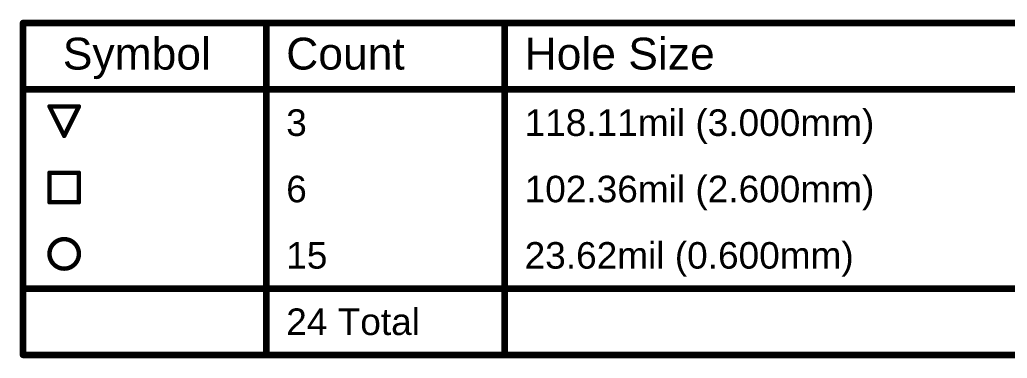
# Model space of a CAD drawing. Header units: inches. Extents: x -1 to 209, y -13 to 94.
# Drawn here: x -1 to 55.8, y 74.2 to 93.6 of the extents above; entities that cross this region are included whole.
import ezdxf

# ---------------------------------------------------------------- set-up
doc = ezdxf.new("R2010")
doc.units = ezdxf.units.IN
doc.layers.add('Drill Drawing', color=1, linetype='Continuous')
doc.styles.add('Arial', font='', dxfattribs={"height": 0.2})
doc.styles.get('Arial').set_extended_font_data('Arial')

msp = doc.modelspace()

# ---------------------------------------------------------------- linework, layer by layer
at = {"layer": 'Drill Drawing'}
for points in [[(-0.826, 93.409, 0.381, 0.381, 0), (177.231, 93.409, 0.381, 0.381, 0)], [(-0.826, 74.359, 0.381, 0.381, 0), (-0.826, 93.409, 0.381, 0.381, 0)], [(13.167, 74.359, 0.381, 0.381, 0), (13.167, 93.409, 0.381, 0.381, 0)], [(26.879, 74.359, 0.381, 0.381, 0), (26.879, 93.409, 0.381, 0.381, 0)], [(-0.826, 89.598, 0.381, 0.381, 0), (177.231, 89.598, 0.381, 0.381, 0)], [(0.693, 88.625, 0.254, 0.254, 0), (2.387, 88.625, 0.254, 0.254, 0)], [(0.693, 88.625, 0.254, 0.254, 0), (1.54, 86.931, 0.254, 0.254, 0)], [(1.54, 86.931, 0.254, 0.254, 0), (2.387, 88.625, 0.254, 0.254, 0)], [(0.693, 84.815, 0.254, 0.254, 0), (2.387, 84.815, 0.254, 0.254, 0)], [(0.693, 83.121, 0.254, 0.254, 0), (0.693, 84.815, 0.254, 0.254, 0)], [(2.387, 83.121, 0.254, 0.254, 0), (2.387, 84.815, 0.254, 0.254, 0)], [(0.693, 83.121, 0.254, 0.254, 0), (2.387, 83.121, 0.254, 0.254, 0)], [(-0.826, 78.168, 0.381, 0.381, 0), (177.231, 78.168, 0.381, 0.381, 0)], [(-0.826, 74.359, 0.381, 0.381, 0), (177.231, 74.359, 0.381, 0.381, 0)]]:
    msp.add_lwpolyline(points, format="xyseb", dxfattribs=at)
for points in [[(-0.921, 93.409, 0.191, 0.191, 1), (-0.73, 93.409, 0.191, 0.191, 1)], [(-0.921, 93.409, 0.191, 0.191, 1), (-0.73, 93.409, 0.191, 0.191, 1)], [(13.071, 93.409, 0.191, 0.191, 1), (13.262, 93.409, 0.191, 0.191, 1)], [(26.784, 93.409, 0.191, 0.191, 1), (26.974, 93.409, 0.191, 0.191, 1)], [(-0.921, 89.598, 0.191, 0.191, 1), (-0.73, 89.598, 0.191, 0.191, 1)], [(0.63, 88.625, 0.127, 0.127, 1), (0.757, 88.625, 0.127, 0.127, 1)], [(0.63, 88.625, 0.127, 0.127, 1), (0.757, 88.625, 0.127, 0.127, 1)], [(2.323, 88.625, 0.127, 0.127, 1), (2.45, 88.625, 0.127, 0.127, 1)], [(2.323, 88.625, 0.127, 0.127, 1), (2.45, 88.625, 0.127, 0.127, 1)], [(1.476, 86.931, 0.127, 0.127, 1), (1.603, 86.931, 0.127, 0.127, 1)], [(1.476, 86.931, 0.127, 0.127, 1), (1.603, 86.931, 0.127, 0.127, 1)], [(0.63, 84.815, 0.127, 0.127, 1), (0.757, 84.815, 0.127, 0.127, 1)], [(0.63, 84.815, 0.127, 0.127, 1), (0.757, 84.815, 0.127, 0.127, 1)], [(2.323, 84.815, 0.127, 0.127, 1), (2.45, 84.815, 0.127, 0.127, 1)], [(2.323, 84.815, 0.127, 0.127, 1), (2.45, 84.815, 0.127, 0.127, 1)], [(0.63, 83.121, 0.127, 0.127, 1), (0.757, 83.121, 0.127, 0.127, 1)], [(0.63, 83.121, 0.127, 0.127, 1), (0.757, 83.121, 0.127, 0.127, 1)], [(2.323, 83.121, 0.127, 0.127, 1), (2.45, 83.121, 0.127, 0.127, 1)], [(2.323, 83.121, 0.127, 0.127, 1), (2.45, 83.121, 0.127, 0.127, 1)], [(2.387, 80.158, 0.254, 0.254, 1), (0.693, 80.158, 0.254, 0.254, 1)], [(0.63, 80.158, 0.127, 0.127, 1), (0.757, 80.158, 0.127, 0.127, 1)], [(2.323, 80.158, 0.127, 0.127, 1), (2.45, 80.158, 0.127, 0.127, 1)], [(-0.921, 78.168, 0.191, 0.191, 1), (-0.73, 78.168, 0.191, 0.191, 1)], [(-0.921, 74.359, 0.191, 0.191, 1), (-0.73, 74.359, 0.191, 0.191, 1)], [(-0.921, 74.359, 0.191, 0.191, 1), (-0.73, 74.359, 0.191, 0.191, 1)], [(13.071, 74.359, 0.191, 0.191, 1), (13.262, 74.359, 0.191, 0.191, 1)], [(26.784, 74.359, 0.191, 0.191, 1), (26.974, 74.359, 0.191, 0.191, 1)]]:
    msp.add_lwpolyline(points, format="xyseb", close=True, dxfattribs=at)

# ---------------------------------------------------------------- texts
at = {"layer": 'Drill Drawing', "style": 'Arial'}
for s, height, p in [('Symbol', 1.8288, (1.46, 90.741)), ('Count', 1.8288, (14.31, 90.741)), ('Hole Size', 1.8288, (28.022, 90.741)), ('3', 1.524, (14.31, 86.931)), ('118.11mil (3.000mm)', 1.524, (28.022, 86.931)), ('6', 1.524, (14.31, 83.121)), ('102.36mil (2.600mm)', 1.524, (28.022, 83.121)), ('15', 1.524, (14.31, 79.311)), ('23.62mil (0.600mm)', 1.524, (28.022, 79.311)), ('24 Total', 1.524, (14.31, 75.501))]:
    msp.add_text(s, height=height, dxfattribs=at).set_placement(p)

doc.saveas('drawing.dxf')
